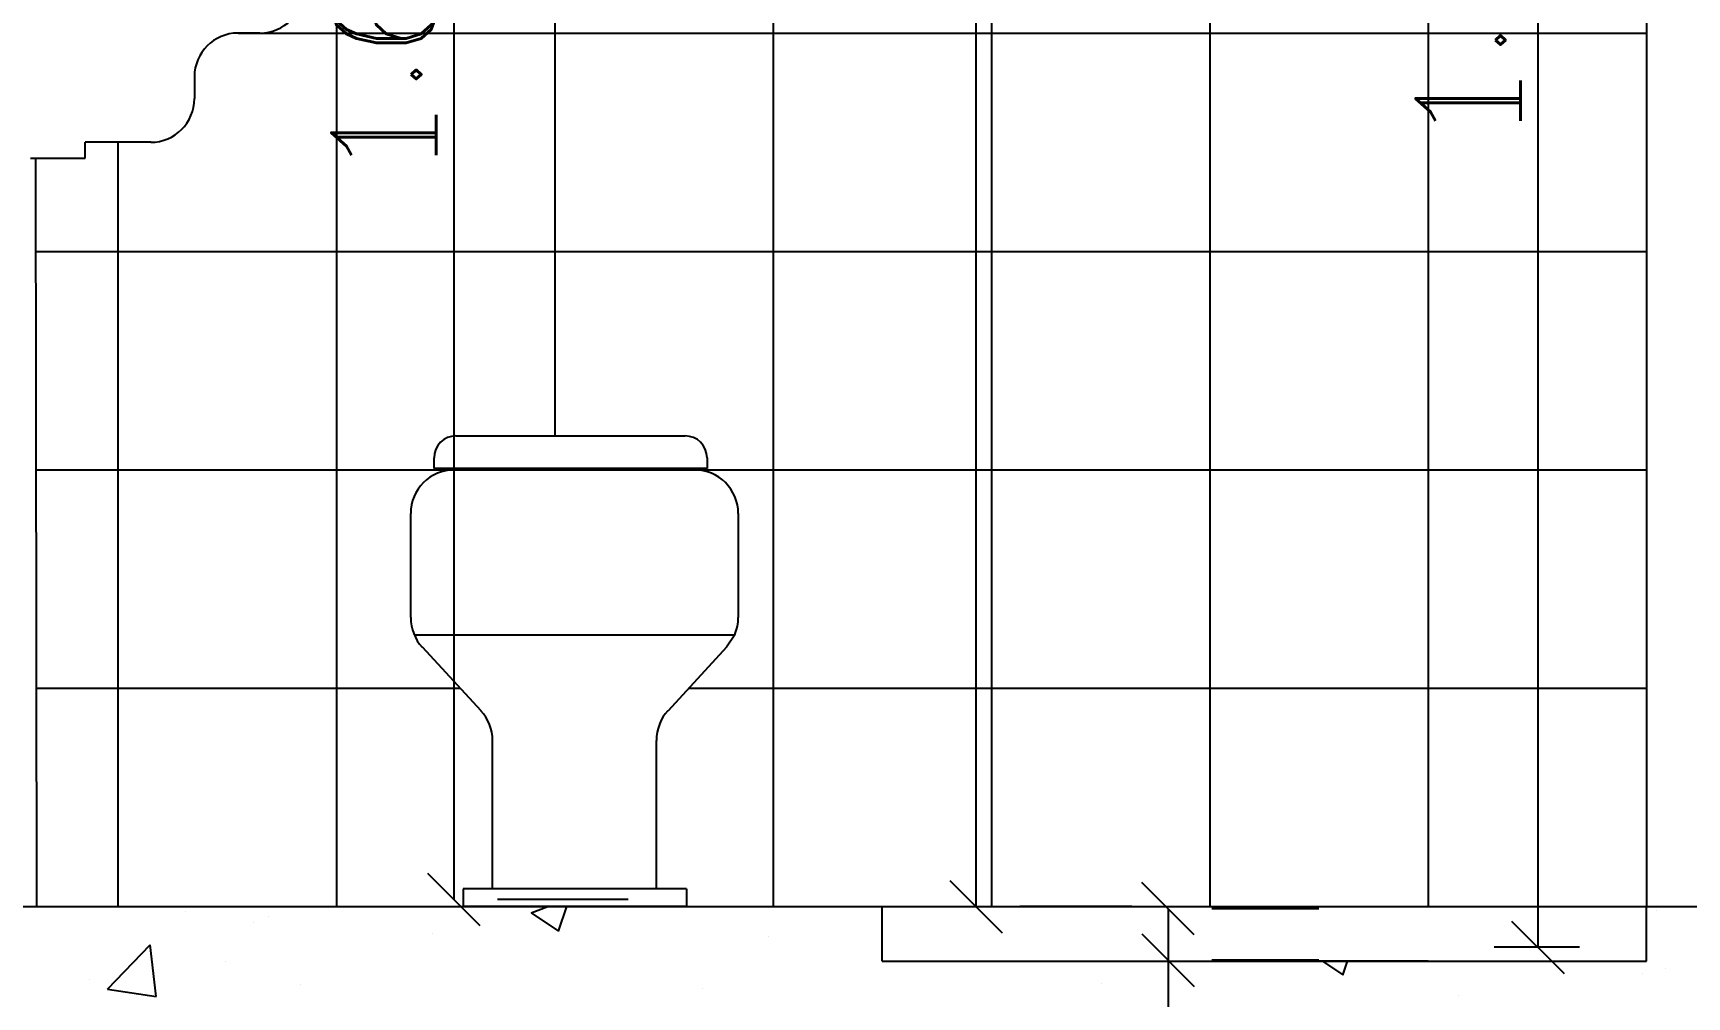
# Model space of a CAD drawing. Extents: x -43 to 70, y -5 to 23.
# Drawn here: x 30.56 to 32.075, y 11.569 to 12.452 of the extents above; entities that cross this region are included whole.
import ezdxf

# ---------------------------------------------------------------- set-up
doc = ezdxf.new("R2010")
doc.units = 0
doc.header["$LTSCALE"] = 20
doc.layers.get('0').update_dxf_attribs({"color": 5, "linetype": 'CONTINUOUS'})
doc.layers.get('DEFPOINTS').update_dxf_attribs({"linetype": 'CONTINUOUS'})
for name, color, linetype in [('AZULEJOS', 30, 'CONTINUOUS'), ('CONTRAPIS', 1, 'CONTINUOUS'), ('LOUÇA', 5, 'CONTINUOUS'), ('PAREDE', 7, 'CONTINUOUS'), ('TEXTO', 1, 'CONTINUOUS')]:
    doc.layers.add(name, color=color, linetype=linetype)
doc.styles.add('ROMANC', font='romanc')
doc.dimstyles.new('ISO-25', dxfattribs={"dimscale": 0.8, "dimtxt": 0.12, "dimasz": 0.06, "dimexe": 0.05, "dimexo": 0.5, "dimgap": 0.02, "dimtad": 1, "dimtoh": 1, "dimzin": 1, "dimtxsty": 'ROMANC', "dimblk1": 'OBLIQUE', "dimblk2": 'OBLIQUE', "dimsah": 1, "dimcen": 0.12, "dimclrd": 244, "dimclre": 244, "dimclrt": 244, "dimazin": 3, "dimtfac": 1, "dimtdec": 4, "dimtmove": 0, "dimatfit": 3, "dimtvp": 1, "dimtolj": 1, "dimtzin": 0})

# ---------------------------------------------------------------- blocks, each defined once
blk = doc.blocks.new('_OBLIQUE')
at = {"color": 0, "linetype": 'BYBLOCK'}
blk.add_line((-0.5, -0.5), (0.5, 0.5), dxfattribs=at)
blk = doc.blocks.new('*D42')
at = {"color": 244, "linetype": 'BYBLOCK'}
for p, q in [((31.5998, 11.65), (31.5998, 11.6029)), ((31.738, 11.65), (31.6398, 11.65)), ((31.5998, 11.6029), (31.5998, 11.2303)), ((31.738, 11.6029), (31.6398, 11.6029))]:
    blk.add_line(p, q, dxfattribs=at)
at = {"layer": 'DEFPOINTS', "color": 0, "linetype": 'BYBLOCK'}
for p in [(31.338, 11.65), (31.338, 11.6029), (31.5998, 11.6029)]:
    blk.add_point(p, dxfattribs=at)
at = {"color": 244, "linetype": 'BYBLOCK', "xscale": 0.048, "yscale": 0.048, "zscale": 0.048}
for p, rotation in [((31.5998, 11.65), 90), ((31.5998, 11.6029), 270)]:
    blk.add_blockref('_OBLIQUE', p, dxfattribs=dict(at, rotation=rotation))
at = {"color": 244, "linetype": 'BYBLOCK', "insert": (31.5358, 11.3926), "char_height": 0.096, "attachment_point": 5, "rotation": 90, "style": 'ROMANC'}
blk.add_mtext('\\A1;{0.03}', dxfattribs=at)
blk = doc.blocks.new('*D44')
at = {"color": 244, "linetype": 'BYBLOCK'}
for p, q in [((31.9767, 13.3586), (31.8985, 13.3586)), ((31.9385, 13.3586), (31.9385, 11.6147)), ((31.9767, 11.6147), (31.8985, 11.6147))]:
    blk.add_line(p, q, dxfattribs=at)
at = {"layer": 'DEFPOINTS', "color": 0, "linetype": 'BYBLOCK'}
for p in [(32.3767, 13.3586), (31.9385, 11.6147), (32.3767, 11.6147)]:
    blk.add_point(p, dxfattribs=at)
at = {"color": 244, "linetype": 'BYBLOCK', "xscale": 0.048, "yscale": 0.048, "zscale": 0.048}
for p, rotation in [((31.9385, 13.3586), 90), ((31.9385, 11.6147), 270)]:
    blk.add_blockref('_OBLIQUE', p, dxfattribs=dict(at, rotation=rotation))
at = {"color": 244, "linetype": 'BYBLOCK', "insert": (31.8745, 12.4867), "char_height": 0.096, "attachment_point": 5, "rotation": 90, "style": 'ROMANC'}
blk.add_mtext('\\A1;{1.75}', dxfattribs=at)
blk = doc.blocks.new('*D45')
at = {"color": 244, "linetype": 'BYBLOCK'}
for p, q in [((31.4239, 11.6519), (31.4239, 13.6893)), ((31.6462, 13.6893), (31.4639, 13.6893)), ((31.5665, 11.6519), (31.4639, 11.6519))]:
    blk.add_line(p, q, dxfattribs=at)
at = {"layer": 'DEFPOINTS', "color": 0, "linetype": 'BYBLOCK'}
for p in [(31.2462, 13.6893), (31.4239, 13.6893), (31.1665, 11.6519)]:
    blk.add_point(p, dxfattribs=at)
at = {"color": 244, "linetype": 'BYBLOCK', "xscale": 0.048, "yscale": 0.048, "zscale": 0.048}
for p, rotation in [((31.4239, 13.6893), 90), ((31.4239, 11.6519), 270)]:
    blk.add_blockref('_OBLIQUE', p, dxfattribs=dict(at, rotation=rotation))
at = {"color": 244, "linetype": 'BYBLOCK', "insert": (31.3599, 12.6706), "char_height": 0.096, "attachment_point": 5, "rotation": 90, "style": 'ROMANC'}
blk.add_mtext('\\A1;{2.05}', dxfattribs=at)
blk = doc.blocks.new('*D123')
at = {"color": 244, "linetype": 'BYBLOCK'}
for p, q in [((30.8781, 13.2519), (30.8781, 11.6585)), ((31.2396, 13.2519), (30.9181, 13.2519)), ((31.038, 11.6585), (30.9181, 11.6585))]:
    blk.add_line(p, q, dxfattribs=at)
at = {"layer": 'DEFPOINTS', "color": 0, "linetype": 'BYBLOCK'}
for p in [(30.8396, 13.2519), (30.638, 11.6585), (30.8781, 11.6585)]:
    blk.add_point(p, dxfattribs=at)
at = {"color": 244, "linetype": 'BYBLOCK', "xscale": 0.048, "yscale": 0.048, "zscale": 0.048}
for p, rotation in [((30.8781, 13.2519), 90), ((30.8781, 11.6585), 270)]:
    blk.add_blockref('_OBLIQUE', p, dxfattribs=dict(at, rotation=rotation))
at = {"color": 244, "linetype": 'BYBLOCK', "insert": (30.8141, 12.4552), "char_height": 0.096, "attachment_point": 5, "rotation": 90, "style": 'ROMANC'}
blk.add_mtext('\\A1;{1.60}', dxfattribs=at)
blk = doc.blocks.new('*X165')
at = {"color": 0, "linetype": 'CONTINUOUS'}
for p, q in [((31.0166, 11.6461), (31.0317, 11.6519)), ((31.0415, 11.6293), (31.049, 11.6519)), ((30.7, 11.6474), (30.7, 11.6474)), ((30.7621, 11.637), (30.7621, 11.637)), ((30.7755, 11.643), (30.7755, 11.643)), ((30.9669, 11.6361), (30.9669, 11.6361)), ((31.0166, 11.6461), (31.0414, 11.6293)), ((32.0476, 11.6485), (32.0476, 11.6485)), ((30.9263, 11.6269), (30.9263, 11.6269)), ((31.2338, 11.6248), (31.2338, 11.6248)), ((30.6285, 11.5764), (30.6674, 11.617)), ((30.6729, 11.5695), (30.6674, 11.617)), ((30.7369, 11.6019), (30.7369, 11.6019)), ((31.7413, 11.6019), (31.76, 11.5893)), ((31.76, 11.5892), (31.7643, 11.6019)), ((32.0345, 11.591), (32.0345, 11.591)), ((32.0554, 11.5956), (32.0554, 11.5956)), ((30.6117, 11.5854), (30.6117, 11.5854)), ((30.6285, 11.5764), (30.6729, 11.5695)), ((30.8054, 11.5802), (30.8054, 11.5802)), ((31.1735, 11.5773), (31.1735, 11.5773)), ((31.5384, 11.5813), (31.5384, 11.5813)), ((31.866, 11.5707), (31.866, 11.5707))]:
    blk.add_line(p, q, dxfattribs=at)
blk = doc.blocks.new('*X167')
at = {"color": 0, "linetype": 'CONTINUOUS'}
for p, q in [((31.0166, 11.6461), (31.0317, 11.6519)), ((31.0415, 11.6293), (31.049, 11.6519)), ((30.7, 11.6474), (30.7, 11.6474)), ((30.7621, 11.637), (30.7621, 11.637)), ((30.7755, 11.643), (30.7755, 11.643)), ((30.9669, 11.6361), (30.9669, 11.6361)), ((31.0166, 11.6461), (31.0414, 11.6293)), ((32.0476, 11.6485), (32.0476, 11.6485)), ((30.9263, 11.6269), (30.9263, 11.6269)), ((31.2338, 11.6248), (31.2338, 11.6248)), ((30.6285, 11.5764), (30.6674, 11.617)), ((30.6729, 11.5695), (30.6674, 11.617)), ((30.7369, 11.6019), (30.7369, 11.6019)), ((31.7413, 11.6019), (31.76, 11.5893)), ((31.76, 11.5892), (31.7643, 11.6019)), ((32.0345, 11.591), (32.0345, 11.591)), ((32.0554, 11.5956), (32.0554, 11.5956)), ((30.6117, 11.5854), (30.6117, 11.5854)), ((30.6285, 11.5764), (30.6729, 11.5695)), ((30.8054, 11.5802), (30.8054, 11.5802)), ((31.1735, 11.5773), (31.1735, 11.5773)), ((31.5384, 11.5813), (31.5384, 11.5813)), ((31.866, 11.5707), (31.866, 11.5707))]:
    blk.add_line(p, q, dxfattribs=at)
blk = doc.blocks.new('*X169')
at = {"color": 0, "linetype": 'CONTINUOUS'}
for p, q in [((31.0166, 11.6461), (31.0317, 11.6519)), ((31.0415, 11.6293), (31.049, 11.6519)), ((30.7, 11.6474), (30.7, 11.6474)), ((30.7621, 11.637), (30.7621, 11.637)), ((30.7755, 11.643), (30.7755, 11.643)), ((30.9669, 11.6361), (30.9669, 11.6361)), ((31.0166, 11.6461), (31.0414, 11.6293)), ((32.0476, 11.6485), (32.0476, 11.6485)), ((30.9263, 11.6269), (30.9263, 11.6269)), ((31.2338, 11.6248), (31.2338, 11.6248)), ((30.6285, 11.5764), (30.6674, 11.617)), ((30.6729, 11.5695), (30.6674, 11.617)), ((30.7369, 11.6019), (30.7369, 11.6019)), ((31.7413, 11.6019), (31.76, 11.5893)), ((31.76, 11.5892), (31.7643, 11.6019)), ((32.0345, 11.591), (32.0345, 11.591)), ((32.0554, 11.5956), (32.0554, 11.5956)), ((30.6117, 11.5854), (30.6117, 11.5854)), ((30.6285, 11.5764), (30.6729, 11.5695)), ((30.8054, 11.5802), (30.8054, 11.5802)), ((31.1735, 11.5773), (31.1735, 11.5773)), ((31.5384, 11.5813), (31.5384, 11.5813)), ((31.866, 11.5707), (31.866, 11.5707))]:
    blk.add_line(p, q, dxfattribs=at)
blk = doc.blocks.new('*X171')
at = {"color": 0, "linetype": 'CONTINUOUS'}
for p, q in [((31.0166, 11.6461), (31.0317, 11.6519)), ((31.0415, 11.6293), (31.049, 11.6519)), ((30.7, 11.6474), (30.7, 11.6474)), ((30.7621, 11.637), (30.7621, 11.637)), ((30.7755, 11.643), (30.7755, 11.643)), ((30.9669, 11.6361), (30.9669, 11.6361)), ((31.0166, 11.6461), (31.0414, 11.6293)), ((32.0476, 11.6485), (32.0476, 11.6485)), ((30.9263, 11.6269), (30.9263, 11.6269)), ((31.2338, 11.6248), (31.2338, 11.6248)), ((30.6285, 11.5764), (30.6674, 11.617)), ((30.6729, 11.5695), (30.6674, 11.617)), ((30.7369, 11.6019), (30.7369, 11.6019)), ((31.7413, 11.6019), (31.76, 11.5893)), ((31.76, 11.5892), (31.7643, 11.6019)), ((32.0345, 11.591), (32.0345, 11.591)), ((32.0554, 11.5956), (32.0554, 11.5956)), ((30.6117, 11.5854), (30.6117, 11.5854)), ((30.6285, 11.5764), (30.6729, 11.5695)), ((30.8054, 11.5802), (30.8054, 11.5802)), ((31.1735, 11.5773), (31.1735, 11.5773)), ((31.5384, 11.5813), (31.5384, 11.5813)), ((31.866, 11.5707), (31.866, 11.5707))]:
    blk.add_line(p, q, dxfattribs=at)
blk = doc.blocks.new('*X173')
at = {"color": 0, "linetype": 'CONTINUOUS'}
for p, q in [((31.0166, 11.6461), (31.0317, 11.6519)), ((31.0415, 11.6293), (31.049, 11.6519)), ((30.7, 11.6474), (30.7, 11.6474)), ((30.7621, 11.637), (30.7621, 11.637)), ((30.7755, 11.643), (30.7755, 11.643)), ((30.9669, 11.6361), (30.9669, 11.6361)), ((31.0166, 11.6461), (31.0414, 11.6293)), ((32.0476, 11.6485), (32.0476, 11.6485)), ((30.9263, 11.6269), (30.9263, 11.6269)), ((31.2338, 11.6248), (31.2338, 11.6248)), ((30.6285, 11.5764), (30.6674, 11.617)), ((30.6729, 11.5695), (30.6674, 11.617)), ((30.7369, 11.6019), (30.7369, 11.6019)), ((31.7413, 11.6019), (31.76, 11.5893)), ((31.76, 11.5892), (31.7643, 11.6019)), ((32.0345, 11.591), (32.0345, 11.591)), ((32.0554, 11.5956), (32.0554, 11.5956)), ((30.6117, 11.5854), (30.6117, 11.5854)), ((30.6285, 11.5764), (30.6729, 11.5695)), ((30.8054, 11.5802), (30.8054, 11.5802)), ((31.1735, 11.5773), (31.1735, 11.5773)), ((31.5384, 11.5813), (31.5384, 11.5813)), ((31.866, 11.5707), (31.866, 11.5707))]:
    blk.add_line(p, q, dxfattribs=at)
blk = doc.blocks.new('*X175')
at = {"color": 0, "linetype": 'CONTINUOUS'}
for p, q in [((31.0166, 11.6461), (31.0317, 11.6519)), ((31.0415, 11.6293), (31.049, 11.6519)), ((30.7, 11.6474), (30.7, 11.6474)), ((30.7621, 11.637), (30.7621, 11.637)), ((30.7755, 11.643), (30.7755, 11.643)), ((30.9669, 11.6361), (30.9669, 11.6361)), ((31.0166, 11.6461), (31.0414, 11.6293)), ((32.0476, 11.6485), (32.0476, 11.6485)), ((30.9263, 11.6269), (30.9263, 11.6269)), ((31.2338, 11.6248), (31.2338, 11.6248)), ((30.6285, 11.5764), (30.6674, 11.617)), ((30.6729, 11.5695), (30.6674, 11.617)), ((30.7369, 11.6019), (30.7369, 11.6019)), ((31.7413, 11.6019), (31.76, 11.5893)), ((31.76, 11.5892), (31.7643, 11.6019)), ((32.0345, 11.591), (32.0345, 11.591)), ((32.0554, 11.5956), (32.0554, 11.5956)), ((30.6117, 11.5854), (30.6117, 11.5854)), ((30.6285, 11.5764), (30.6729, 11.5695)), ((30.8054, 11.5802), (30.8054, 11.5802)), ((31.1735, 11.5773), (31.1735, 11.5773)), ((31.5384, 11.5813), (31.5384, 11.5813)), ((31.866, 11.5707), (31.866, 11.5707))]:
    blk.add_line(p, q, dxfattribs=at)
blk = doc.blocks.new('*X177')
at = {"color": 0, "linetype": 'CONTINUOUS'}
for p, q in [((31.0166, 11.6461), (31.0317, 11.6519)), ((31.0415, 11.6293), (31.049, 11.6519)), ((30.7, 11.6474), (30.7, 11.6474)), ((30.7621, 11.637), (30.7621, 11.637)), ((30.7755, 11.643), (30.7755, 11.643)), ((30.9669, 11.6361), (30.9669, 11.6361)), ((31.0166, 11.6461), (31.0414, 11.6293)), ((32.0476, 11.6485), (32.0476, 11.6485)), ((30.9263, 11.6269), (30.9263, 11.6269)), ((31.2338, 11.6248), (31.2338, 11.6248)), ((30.6285, 11.5764), (30.6674, 11.617)), ((30.6729, 11.5695), (30.6674, 11.617)), ((30.7369, 11.6019), (30.7369, 11.6019)), ((31.7413, 11.6019), (31.76, 11.5893)), ((31.76, 11.5892), (31.7643, 11.6019)), ((32.0345, 11.591), (32.0345, 11.591)), ((32.0554, 11.5956), (32.0554, 11.5956)), ((30.6117, 11.5854), (30.6117, 11.5854)), ((30.6285, 11.5764), (30.6729, 11.5695)), ((30.8054, 11.5802), (30.8054, 11.5802)), ((31.1735, 11.5773), (31.1735, 11.5773)), ((31.5384, 11.5813), (31.5384, 11.5813)), ((31.866, 11.5707), (31.866, 11.5707))]:
    blk.add_line(p, q, dxfattribs=at)
blk = doc.blocks.new('*X179')
at = {"color": 0, "linetype": 'CONTINUOUS'}
for p, q in [((31.0166, 11.6461), (31.0317, 11.6519)), ((31.0415, 11.6293), (31.049, 11.6519)), ((30.7, 11.6474), (30.7, 11.6474)), ((30.7621, 11.637), (30.7621, 11.637)), ((30.7755, 11.643), (30.7755, 11.643)), ((30.9669, 11.6361), (30.9669, 11.6361)), ((31.0166, 11.6461), (31.0414, 11.6293)), ((32.0476, 11.6485), (32.0476, 11.6485)), ((30.9263, 11.6269), (30.9263, 11.6269)), ((31.2338, 11.6248), (31.2338, 11.6248)), ((30.6285, 11.5764), (30.6674, 11.617)), ((30.6729, 11.5695), (30.6674, 11.617)), ((30.7369, 11.6019), (30.7369, 11.6019)), ((31.7413, 11.6019), (31.76, 11.5893)), ((31.76, 11.5892), (31.7643, 11.6019)), ((32.0345, 11.591), (32.0345, 11.591)), ((32.0554, 11.5956), (32.0554, 11.5956)), ((30.6117, 11.5854), (30.6117, 11.5854)), ((30.6285, 11.5764), (30.6729, 11.5695)), ((30.8054, 11.5802), (30.8054, 11.5802)), ((31.1735, 11.5773), (31.1735, 11.5773)), ((31.5384, 11.5813), (31.5384, 11.5813)), ((31.866, 11.5707), (31.866, 11.5707))]:
    blk.add_line(p, q, dxfattribs=at)
blk = doc.blocks.new('*X181')
at = {"color": 0, "linetype": 'CONTINUOUS'}
for p, q in [((31.0166, 11.6461), (31.0317, 11.6519)), ((31.0415, 11.6293), (31.049, 11.6519)), ((30.7, 11.6474), (30.7, 11.6474)), ((30.7621, 11.637), (30.7621, 11.637)), ((30.7755, 11.643), (30.7755, 11.643)), ((30.9669, 11.6361), (30.9669, 11.6361)), ((31.0166, 11.6461), (31.0414, 11.6293)), ((32.0476, 11.6485), (32.0476, 11.6485)), ((30.9263, 11.6269), (30.9263, 11.6269)), ((31.2338, 11.6248), (31.2338, 11.6248)), ((30.6285, 11.5764), (30.6674, 11.617)), ((30.6729, 11.5695), (30.6674, 11.617)), ((30.7369, 11.6019), (30.7369, 11.6019)), ((31.7413, 11.6019), (31.76, 11.5893)), ((31.76, 11.5892), (31.7643, 11.6019)), ((32.0345, 11.591), (32.0345, 11.591)), ((32.0554, 11.5956), (32.0554, 11.5956)), ((30.6117, 11.5854), (30.6117, 11.5854)), ((30.6285, 11.5764), (30.6729, 11.5695)), ((30.8054, 11.5802), (30.8054, 11.5802)), ((31.1735, 11.5773), (31.1735, 11.5773)), ((31.5384, 11.5813), (31.5384, 11.5813)), ((31.866, 11.5707), (31.866, 11.5707))]:
    blk.add_line(p, q, dxfattribs=at)
blk = doc.blocks.new('*X183')
at = {"color": 0, "linetype": 'CONTINUOUS'}
for p, q in [((31.0166, 11.6461), (31.0317, 11.6519)), ((31.0415, 11.6293), (31.049, 11.6519)), ((30.7, 11.6474), (30.7, 11.6474)), ((30.7621, 11.637), (30.7621, 11.637)), ((30.7755, 11.643), (30.7755, 11.643)), ((30.9669, 11.6361), (30.9669, 11.6361)), ((31.0166, 11.6461), (31.0414, 11.6293)), ((32.0476, 11.6485), (32.0476, 11.6485)), ((30.9263, 11.6269), (30.9263, 11.6269)), ((31.2338, 11.6248), (31.2338, 11.6248)), ((30.6285, 11.5764), (30.6674, 11.617)), ((30.6729, 11.5695), (30.6674, 11.617)), ((30.7369, 11.6019), (30.7369, 11.6019)), ((31.7413, 11.6019), (31.76, 11.5893)), ((31.76, 11.5892), (31.7643, 11.6019)), ((32.0345, 11.591), (32.0345, 11.591)), ((32.0554, 11.5956), (32.0554, 11.5956)), ((30.6117, 11.5854), (30.6117, 11.5854)), ((30.6285, 11.5764), (30.6729, 11.5695)), ((30.8054, 11.5802), (30.8054, 11.5802)), ((31.1735, 11.5773), (31.1735, 11.5773)), ((31.5384, 11.5813), (31.5384, 11.5813)), ((31.866, 11.5707), (31.866, 11.5707))]:
    blk.add_line(p, q, dxfattribs=at)
blk = doc.blocks.new('*X185')
at = {"color": 0, "linetype": 'CONTINUOUS'}
for p, q in [((31.0166, 11.6461), (31.0317, 11.6519)), ((31.0415, 11.6293), (31.049, 11.6519)), ((30.7, 11.6474), (30.7, 11.6474)), ((30.7621, 11.637), (30.7621, 11.637)), ((30.7755, 11.643), (30.7755, 11.643)), ((30.9669, 11.6361), (30.9669, 11.6361)), ((31.0166, 11.6461), (31.0414, 11.6293)), ((32.0476, 11.6485), (32.0476, 11.6485)), ((30.9263, 11.6269), (30.9263, 11.6269)), ((31.2338, 11.6248), (31.2338, 11.6248)), ((30.6285, 11.5764), (30.6674, 11.617)), ((30.6729, 11.5695), (30.6674, 11.617)), ((30.7369, 11.6019), (30.7369, 11.6019)), ((31.7413, 11.6019), (31.76, 11.5893)), ((31.76, 11.5892), (31.7643, 11.6019)), ((32.0345, 11.591), (32.0345, 11.591)), ((32.0554, 11.5956), (32.0554, 11.5956)), ((30.6117, 11.5854), (30.6117, 11.5854)), ((30.6285, 11.5764), (30.6729, 11.5695)), ((30.8054, 11.5802), (30.8054, 11.5802)), ((31.1735, 11.5773), (31.1735, 11.5773)), ((31.5384, 11.5813), (31.5384, 11.5813)), ((31.866, 11.5707), (31.866, 11.5707))]:
    blk.add_line(p, q, dxfattribs=at)
blk = doc.blocks.new('*X187')
at = {"color": 0, "linetype": 'CONTINUOUS'}
for p, q in [((31.0166, 11.6461), (31.0317, 11.6519)), ((31.0415, 11.6293), (31.049, 11.6519)), ((30.7, 11.6474), (30.7, 11.6474)), ((30.7621, 11.637), (30.7621, 11.637)), ((30.7755, 11.643), (30.7755, 11.643)), ((30.9669, 11.6361), (30.9669, 11.6361)), ((31.0166, 11.6461), (31.0414, 11.6293)), ((32.0476, 11.6485), (32.0476, 11.6485)), ((30.9263, 11.6269), (30.9263, 11.6269)), ((31.2338, 11.6248), (31.2338, 11.6248)), ((30.6285, 11.5764), (30.6674, 11.617)), ((30.6729, 11.5695), (30.6674, 11.617)), ((30.7369, 11.6019), (30.7369, 11.6019)), ((31.7413, 11.6019), (31.76, 11.5893)), ((31.76, 11.5892), (31.7643, 11.6019)), ((32.0345, 11.591), (32.0345, 11.591)), ((32.0554, 11.5956), (32.0554, 11.5956)), ((30.6117, 11.5854), (30.6117, 11.5854)), ((30.6285, 11.5764), (30.6729, 11.5695)), ((30.8054, 11.5802), (30.8054, 11.5802)), ((31.1735, 11.5773), (31.1735, 11.5773)), ((31.5384, 11.5813), (31.5384, 11.5813)), ((31.866, 11.5707), (31.866, 11.5707))]:
    blk.add_line(p, q, dxfattribs=at)
blk = doc.blocks.new('*X189')
at = {"color": 0, "linetype": 'CONTINUOUS'}
for p, q in [((31.0166, 11.6461), (31.0317, 11.6519)), ((31.0415, 11.6293), (31.049, 11.6519)), ((30.7, 11.6474), (30.7, 11.6474)), ((30.7621, 11.637), (30.7621, 11.637)), ((30.7755, 11.643), (30.7755, 11.643)), ((30.9669, 11.6361), (30.9669, 11.6361)), ((31.0166, 11.6461), (31.0414, 11.6293)), ((32.0476, 11.6485), (32.0476, 11.6485)), ((30.9263, 11.6269), (30.9263, 11.6269)), ((31.2338, 11.6248), (31.2338, 11.6248)), ((30.6285, 11.5764), (30.6674, 11.617)), ((30.6729, 11.5695), (30.6674, 11.617)), ((30.7369, 11.6019), (30.7369, 11.6019)), ((31.7413, 11.6019), (31.76, 11.5893)), ((31.76, 11.5892), (31.7643, 11.6019)), ((32.0345, 11.591), (32.0345, 11.591)), ((32.0554, 11.5956), (32.0554, 11.5956)), ((30.6117, 11.5854), (30.6117, 11.5854)), ((30.6285, 11.5764), (30.6729, 11.5695)), ((30.8054, 11.5802), (30.8054, 11.5802)), ((31.1735, 11.5773), (31.1735, 11.5773)), ((31.5384, 11.5813), (31.5384, 11.5813)), ((31.866, 11.5707), (31.866, 11.5707))]:
    blk.add_line(p, q, dxfattribs=at)
blk = doc.blocks.new('*X191')
at = {"color": 0, "linetype": 'CONTINUOUS'}
for p, q in [((31.0166, 11.6461), (31.0317, 11.6519)), ((31.0415, 11.6293), (31.049, 11.6519)), ((30.7, 11.6474), (30.7, 11.6474)), ((30.7621, 11.637), (30.7621, 11.637)), ((30.7755, 11.643), (30.7755, 11.643)), ((30.9669, 11.6361), (30.9669, 11.6361)), ((31.0166, 11.6461), (31.0414, 11.6293)), ((32.0476, 11.6485), (32.0476, 11.6485)), ((30.9263, 11.6269), (30.9263, 11.6269)), ((31.2338, 11.6248), (31.2338, 11.6248)), ((30.6285, 11.5764), (30.6674, 11.617)), ((30.6729, 11.5695), (30.6674, 11.617)), ((30.7369, 11.6019), (30.7369, 11.6019)), ((31.7413, 11.6019), (31.76, 11.5893)), ((31.76, 11.5892), (31.7643, 11.6019)), ((32.0345, 11.591), (32.0345, 11.591)), ((32.0554, 11.5956), (32.0554, 11.5956)), ((30.6117, 11.5854), (30.6117, 11.5854)), ((30.6285, 11.5764), (30.6729, 11.5695)), ((30.8054, 11.5802), (30.8054, 11.5802)), ((31.1735, 11.5773), (31.1735, 11.5773)), ((31.5384, 11.5813), (31.5384, 11.5813)), ((31.866, 11.5707), (31.866, 11.5707))]:
    blk.add_line(p, q, dxfattribs=at)
blk = doc.blocks.new('*X193')
at = {"color": 0, "linetype": 'CONTINUOUS'}
for p, q in [((31.0166, 11.6461), (31.0317, 11.6519)), ((31.0415, 11.6293), (31.049, 11.6519)), ((30.7, 11.6474), (30.7, 11.6474)), ((30.7621, 11.637), (30.7621, 11.637)), ((30.7755, 11.643), (30.7755, 11.643)), ((30.9669, 11.6361), (30.9669, 11.6361)), ((31.0166, 11.6461), (31.0414, 11.6293)), ((32.0476, 11.6485), (32.0476, 11.6485)), ((30.9263, 11.6269), (30.9263, 11.6269)), ((31.2338, 11.6248), (31.2338, 11.6248)), ((30.6285, 11.5764), (30.6674, 11.617)), ((30.6729, 11.5695), (30.6674, 11.617)), ((30.7369, 11.6019), (30.7369, 11.6019)), ((31.7413, 11.6019), (31.76, 11.5893)), ((31.76, 11.5892), (31.7643, 11.6019)), ((32.0345, 11.591), (32.0345, 11.591)), ((32.0554, 11.5956), (32.0554, 11.5956)), ((30.6117, 11.5854), (30.6117, 11.5854)), ((30.6285, 11.5764), (30.6729, 11.5695)), ((30.8054, 11.5802), (30.8054, 11.5802)), ((31.1735, 11.5773), (31.1735, 11.5773)), ((31.5384, 11.5813), (31.5384, 11.5813)), ((31.866, 11.5707), (31.866, 11.5707))]:
    blk.add_line(p, q, dxfattribs=at)
blk = doc.blocks.new('*X195')
at = {"color": 0, "linetype": 'CONTINUOUS'}
for p, q in [((31.0166, 11.6461), (31.0317, 11.6519)), ((31.0415, 11.6293), (31.049, 11.6519)), ((30.7, 11.6474), (30.7, 11.6474)), ((30.7621, 11.637), (30.7621, 11.637)), ((30.7755, 11.643), (30.7755, 11.643)), ((30.9669, 11.6361), (30.9669, 11.6361)), ((31.0166, 11.6461), (31.0414, 11.6293)), ((32.0476, 11.6485), (32.0476, 11.6485)), ((30.9263, 11.6269), (30.9263, 11.6269)), ((31.2338, 11.6248), (31.2338, 11.6248)), ((30.6285, 11.5764), (30.6674, 11.617)), ((30.6729, 11.5695), (30.6674, 11.617)), ((30.7369, 11.6019), (30.7369, 11.6019)), ((31.7413, 11.6019), (31.76, 11.5893)), ((31.76, 11.5892), (31.7643, 11.6019)), ((32.0345, 11.591), (32.0345, 11.591)), ((32.0554, 11.5956), (32.0554, 11.5956)), ((30.6117, 11.5854), (30.6117, 11.5854)), ((30.6285, 11.5764), (30.6729, 11.5695)), ((30.8054, 11.5802), (30.8054, 11.5802)), ((31.1735, 11.5773), (31.1735, 11.5773)), ((31.5384, 11.5813), (31.5384, 11.5813)), ((31.866, 11.5707), (31.866, 11.5707))]:
    blk.add_line(p, q, dxfattribs=at)
blk = doc.blocks.new('*X197')
at = {"color": 0, "linetype": 'CONTINUOUS'}
for p, q in [((31.0166, 11.6461), (31.0317, 11.6519)), ((31.0415, 11.6293), (31.049, 11.6519)), ((30.7, 11.6474), (30.7, 11.6474)), ((30.7621, 11.637), (30.7621, 11.637)), ((30.7755, 11.643), (30.7755, 11.643)), ((30.9669, 11.6361), (30.9669, 11.6361)), ((31.0166, 11.6461), (31.0414, 11.6293)), ((32.0476, 11.6485), (32.0476, 11.6485)), ((30.9263, 11.6269), (30.9263, 11.6269)), ((31.2338, 11.6248), (31.2338, 11.6248)), ((30.6285, 11.5764), (30.6674, 11.617)), ((30.6729, 11.5695), (30.6674, 11.617)), ((30.7369, 11.6019), (30.7369, 11.6019)), ((31.7413, 11.6019), (31.76, 11.5893)), ((31.76, 11.5892), (31.7643, 11.6019)), ((32.0345, 11.591), (32.0345, 11.591)), ((32.0554, 11.5956), (32.0554, 11.5956)), ((30.6117, 11.5854), (30.6117, 11.5854)), ((30.6285, 11.5764), (30.6729, 11.5695)), ((30.8054, 11.5802), (30.8054, 11.5802)), ((31.1735, 11.5773), (31.1735, 11.5773)), ((31.5384, 11.5813), (31.5384, 11.5813)), ((31.866, 11.5707), (31.866, 11.5707))]:
    blk.add_line(p, q, dxfattribs=at)
blk = doc.blocks.new('*X199')
at = {"color": 0, "linetype": 'CONTINUOUS'}
for p, q in [((31.0166, 11.6461), (31.0317, 11.6519)), ((31.0415, 11.6293), (31.049, 11.6519)), ((30.7, 11.6474), (30.7, 11.6474)), ((30.7621, 11.637), (30.7621, 11.637)), ((30.7755, 11.643), (30.7755, 11.643)), ((30.9669, 11.6361), (30.9669, 11.6361)), ((31.0166, 11.6461), (31.0414, 11.6293)), ((32.0476, 11.6485), (32.0476, 11.6485)), ((30.9263, 11.6269), (30.9263, 11.6269)), ((31.2338, 11.6248), (31.2338, 11.6248)), ((30.6285, 11.5764), (30.6674, 11.617)), ((30.6729, 11.5695), (30.6674, 11.617)), ((30.7369, 11.6019), (30.7369, 11.6019)), ((31.7413, 11.6019), (31.76, 11.5893)), ((31.76, 11.5892), (31.7643, 11.6019)), ((32.0345, 11.591), (32.0345, 11.591)), ((32.0554, 11.5956), (32.0554, 11.5956)), ((30.6117, 11.5854), (30.6117, 11.5854)), ((30.6285, 11.5764), (30.6729, 11.5695)), ((30.8054, 11.5802), (30.8054, 11.5802)), ((31.1735, 11.5773), (31.1735, 11.5773)), ((31.5384, 11.5813), (31.5384, 11.5813)), ((31.866, 11.5707), (31.866, 11.5707))]:
    blk.add_line(p, q, dxfattribs=at)
blk = doc.blocks.new('*X201')
at = {"color": 0, "linetype": 'CONTINUOUS'}
for p, q in [((31.0166, 11.6461), (31.0317, 11.6519)), ((31.0415, 11.6293), (31.049, 11.6519)), ((30.7, 11.6474), (30.7, 11.6474)), ((30.7621, 11.637), (30.7621, 11.637)), ((30.7755, 11.643), (30.7755, 11.643)), ((30.9669, 11.6361), (30.9669, 11.6361)), ((31.0166, 11.6461), (31.0414, 11.6293)), ((32.0476, 11.6485), (32.0476, 11.6485)), ((30.9263, 11.6269), (30.9263, 11.6269)), ((31.2338, 11.6248), (31.2338, 11.6248)), ((30.6285, 11.5764), (30.6674, 11.617)), ((30.6729, 11.5695), (30.6674, 11.617)), ((30.7369, 11.6019), (30.7369, 11.6019)), ((31.7413, 11.6019), (31.76, 11.5893)), ((31.76, 11.5892), (31.7643, 11.6019)), ((32.0345, 11.591), (32.0345, 11.591)), ((32.0554, 11.5956), (32.0554, 11.5956)), ((30.6117, 11.5854), (30.6117, 11.5854)), ((30.6285, 11.5764), (30.6729, 11.5695)), ((30.8054, 11.5802), (30.8054, 11.5802)), ((31.1735, 11.5773), (31.1735, 11.5773)), ((31.5384, 11.5813), (31.5384, 11.5813)), ((31.866, 11.5707), (31.866, 11.5707))]:
    blk.add_line(p, q, dxfattribs=at)
blk = doc.blocks.new('*X203')
at = {"color": 0, "linetype": 'CONTINUOUS'}
for p, q in [((31.0166, 11.6461), (31.0317, 11.6519)), ((31.0415, 11.6293), (31.049, 11.6519)), ((30.7, 11.6474), (30.7, 11.6474)), ((30.7621, 11.637), (30.7621, 11.637)), ((30.7755, 11.643), (30.7755, 11.643)), ((30.9669, 11.6361), (30.9669, 11.6361)), ((31.0166, 11.6461), (31.0414, 11.6293)), ((32.0476, 11.6485), (32.0476, 11.6485)), ((30.9263, 11.6269), (30.9263, 11.6269)), ((31.2338, 11.6248), (31.2338, 11.6248)), ((30.6285, 11.5764), (30.6674, 11.617)), ((30.6729, 11.5695), (30.6674, 11.617)), ((30.7369, 11.6019), (30.7369, 11.6019)), ((31.7413, 11.6019), (31.76, 11.5893)), ((31.76, 11.5892), (31.7643, 11.6019)), ((32.0345, 11.591), (32.0345, 11.591)), ((32.0554, 11.5956), (32.0554, 11.5956)), ((30.6117, 11.5854), (30.6117, 11.5854)), ((30.6285, 11.5764), (30.6729, 11.5695)), ((30.8054, 11.5802), (30.8054, 11.5802)), ((31.1735, 11.5773), (31.1735, 11.5773)), ((31.5384, 11.5813), (31.5384, 11.5813)), ((31.866, 11.5707), (31.866, 11.5707))]:
    blk.add_line(p, q, dxfattribs=at)
blk = doc.blocks.new('*X205')
at = {"color": 0, "linetype": 'CONTINUOUS'}
for p, q in [((31.0166, 11.6461), (31.0317, 11.6519)), ((31.0415, 11.6293), (31.049, 11.6519)), ((30.7, 11.6474), (30.7, 11.6474)), ((30.7621, 11.637), (30.7621, 11.637)), ((30.7755, 11.643), (30.7755, 11.643)), ((30.9669, 11.6361), (30.9669, 11.6361)), ((31.0166, 11.6461), (31.0414, 11.6293)), ((32.0476, 11.6485), (32.0476, 11.6485)), ((30.9263, 11.6269), (30.9263, 11.6269)), ((31.2338, 11.6248), (31.2338, 11.6248)), ((30.6285, 11.5764), (30.6674, 11.617)), ((30.6729, 11.5695), (30.6674, 11.617)), ((30.7369, 11.6019), (30.7369, 11.6019)), ((31.7413, 11.6019), (31.76, 11.5893)), ((31.76, 11.5892), (31.7643, 11.6019)), ((32.0345, 11.591), (32.0345, 11.591)), ((32.0554, 11.5956), (32.0554, 11.5956)), ((30.6117, 11.5854), (30.6117, 11.5854)), ((30.6285, 11.5764), (30.6729, 11.5695)), ((30.8054, 11.5802), (30.8054, 11.5802)), ((31.1735, 11.5773), (31.1735, 11.5773)), ((31.5384, 11.5813), (31.5384, 11.5813)), ((31.866, 11.5707), (31.866, 11.5707))]:
    blk.add_line(p, q, dxfattribs=at)
blk = doc.blocks.new('*X207')
at = {"color": 0, "linetype": 'CONTINUOUS'}
for p, q in [((31.0166, 11.6461), (31.0317, 11.6519)), ((31.0415, 11.6293), (31.049, 11.6519)), ((30.7, 11.6474), (30.7, 11.6474)), ((30.7621, 11.637), (30.7621, 11.637)), ((30.7755, 11.643), (30.7755, 11.643)), ((30.9669, 11.6361), (30.9669, 11.6361)), ((31.0166, 11.6461), (31.0414, 11.6293)), ((32.0476, 11.6485), (32.0476, 11.6485)), ((30.9263, 11.6269), (30.9263, 11.6269)), ((31.2338, 11.6248), (31.2338, 11.6248)), ((30.6285, 11.5764), (30.6674, 11.617)), ((30.6729, 11.5695), (30.6674, 11.617)), ((30.7369, 11.6019), (30.7369, 11.6019)), ((31.7413, 11.6019), (31.76, 11.5893)), ((31.76, 11.5892), (31.7643, 11.6019)), ((32.0345, 11.591), (32.0345, 11.591)), ((32.0554, 11.5956), (32.0554, 11.5956)), ((30.6117, 11.5854), (30.6117, 11.5854)), ((30.6285, 11.5764), (30.6729, 11.5695)), ((30.8054, 11.5802), (30.8054, 11.5802)), ((31.1735, 11.5773), (31.1735, 11.5773)), ((31.5384, 11.5813), (31.5384, 11.5813)), ((31.866, 11.5707), (31.866, 11.5707))]:
    blk.add_line(p, q, dxfattribs=at)
blk = doc.blocks.new('*X209')
at = {"color": 0, "linetype": 'CONTINUOUS'}
for p, q in [((31.0166, 11.6461), (31.0317, 11.6519)), ((31.0415, 11.6293), (31.049, 11.6519)), ((30.7, 11.6474), (30.7, 11.6474)), ((30.7621, 11.637), (30.7621, 11.637)), ((30.7755, 11.643), (30.7755, 11.643)), ((30.9669, 11.6361), (30.9669, 11.6361)), ((31.0166, 11.6461), (31.0414, 11.6293)), ((32.0476, 11.6485), (32.0476, 11.6485)), ((30.9263, 11.6269), (30.9263, 11.6269)), ((31.2338, 11.6248), (31.2338, 11.6248)), ((30.6285, 11.5764), (30.6674, 11.617)), ((30.6729, 11.5695), (30.6674, 11.617)), ((30.7369, 11.6019), (30.7369, 11.6019)), ((31.7413, 11.6019), (31.76, 11.5893)), ((31.76, 11.5892), (31.7643, 11.6019)), ((32.0345, 11.591), (32.0345, 11.591)), ((32.0554, 11.5956), (32.0554, 11.5956)), ((30.6117, 11.5854), (30.6117, 11.5854)), ((30.6285, 11.5764), (30.6729, 11.5695)), ((30.8054, 11.5802), (30.8054, 11.5802)), ((31.1735, 11.5773), (31.1735, 11.5773)), ((31.5384, 11.5813), (31.5384, 11.5813)), ((31.866, 11.5707), (31.866, 11.5707))]:
    blk.add_line(p, q, dxfattribs=at)
blk = doc.blocks.new('*X211')
at = {"color": 0, "linetype": 'CONTINUOUS'}
for p, q in [((31.0166, 11.6461), (31.0317, 11.6519)), ((31.0415, 11.6293), (31.049, 11.6519)), ((30.7, 11.6474), (30.7, 11.6474)), ((30.7621, 11.637), (30.7621, 11.637)), ((30.7755, 11.643), (30.7755, 11.643)), ((30.9669, 11.6361), (30.9669, 11.6361)), ((31.0166, 11.6461), (31.0414, 11.6293)), ((32.0476, 11.6485), (32.0476, 11.6485)), ((30.9263, 11.6269), (30.9263, 11.6269)), ((31.2338, 11.6248), (31.2338, 11.6248)), ((30.6285, 11.5764), (30.6674, 11.617)), ((30.6729, 11.5695), (30.6674, 11.617)), ((30.7369, 11.6019), (30.7369, 11.6019)), ((31.7413, 11.6019), (31.76, 11.5893)), ((31.76, 11.5892), (31.7643, 11.6019)), ((32.0345, 11.591), (32.0345, 11.591)), ((32.0554, 11.5956), (32.0554, 11.5956)), ((30.6117, 11.5854), (30.6117, 11.5854)), ((30.6285, 11.5764), (30.6729, 11.5695)), ((30.8054, 11.5802), (30.8054, 11.5802)), ((31.1735, 11.5773), (31.1735, 11.5773)), ((31.5384, 11.5813), (31.5384, 11.5813)), ((31.866, 11.5707), (31.866, 11.5707))]:
    blk.add_line(p, q, dxfattribs=at)
blk = doc.blocks.new('*X213')
at = {"color": 0, "linetype": 'CONTINUOUS'}
for p, q in [((31.0166, 11.6461), (31.0317, 11.6519)), ((31.0415, 11.6293), (31.049, 11.6519)), ((30.7, 11.6474), (30.7, 11.6474)), ((30.7621, 11.637), (30.7621, 11.637)), ((30.7755, 11.643), (30.7755, 11.643)), ((30.9669, 11.6361), (30.9669, 11.6361)), ((31.0166, 11.6461), (31.0414, 11.6293)), ((32.0476, 11.6485), (32.0476, 11.6485)), ((30.9263, 11.6269), (30.9263, 11.6269)), ((31.2338, 11.6248), (31.2338, 11.6248)), ((30.6285, 11.5764), (30.6674, 11.617)), ((30.6729, 11.5695), (30.6674, 11.617)), ((30.7369, 11.6019), (30.7369, 11.6019)), ((31.7413, 11.6019), (31.76, 11.5893)), ((31.76, 11.5892), (31.7643, 11.6019)), ((32.0345, 11.591), (32.0345, 11.591)), ((32.0554, 11.5956), (32.0554, 11.5956)), ((30.6117, 11.5854), (30.6117, 11.5854)), ((30.6285, 11.5764), (30.6729, 11.5695)), ((30.8054, 11.5802), (30.8054, 11.5802)), ((31.1735, 11.5773), (31.1735, 11.5773)), ((31.5384, 11.5813), (31.5384, 11.5813)), ((31.866, 11.5707), (31.866, 11.5707))]:
    blk.add_line(p, q, dxfattribs=at)
blk = doc.blocks.new('*X215')
at = {"color": 0, "linetype": 'CONTINUOUS'}
for p, q in [((31.0166, 11.6461), (31.0317, 11.6519)), ((31.0415, 11.6293), (31.049, 11.6519)), ((30.7, 11.6474), (30.7, 11.6474)), ((30.7621, 11.637), (30.7621, 11.637)), ((30.7755, 11.643), (30.7755, 11.643)), ((30.9669, 11.6361), (30.9669, 11.6361)), ((31.0166, 11.6461), (31.0414, 11.6293)), ((32.0476, 11.6485), (32.0476, 11.6485)), ((30.9263, 11.6269), (30.9263, 11.6269)), ((31.2338, 11.6248), (31.2338, 11.6248)), ((30.6285, 11.5764), (30.6674, 11.617)), ((30.6729, 11.5695), (30.6674, 11.617)), ((30.7369, 11.6019), (30.7369, 11.6019)), ((31.7413, 11.6019), (31.76, 11.5893)), ((31.76, 11.5892), (31.7643, 11.6019)), ((32.0345, 11.591), (32.0345, 11.591)), ((32.0554, 11.5956), (32.0554, 11.5956)), ((30.6117, 11.5854), (30.6117, 11.5854)), ((30.6285, 11.5764), (30.6729, 11.5695)), ((30.8054, 11.5802), (30.8054, 11.5802)), ((31.1735, 11.5773), (31.1735, 11.5773)), ((31.5384, 11.5813), (31.5384, 11.5813)), ((31.866, 11.5707), (31.866, 11.5707))]:
    blk.add_line(p, q, dxfattribs=at)
blk = doc.blocks.new('*X217')
at = {"color": 0, "linetype": 'CONTINUOUS'}
for p, q in [((31.0166, 11.6461), (31.0317, 11.6519)), ((31.0415, 11.6293), (31.049, 11.6519)), ((30.7, 11.6474), (30.7, 11.6474)), ((30.7621, 11.637), (30.7621, 11.637)), ((30.7755, 11.643), (30.7755, 11.643)), ((30.9669, 11.6361), (30.9669, 11.6361)), ((31.0166, 11.6461), (31.0414, 11.6293)), ((32.0476, 11.6485), (32.0476, 11.6485)), ((30.9263, 11.6269), (30.9263, 11.6269)), ((31.2338, 11.6248), (31.2338, 11.6248)), ((30.6285, 11.5764), (30.6674, 11.617)), ((30.6729, 11.5695), (30.6674, 11.617)), ((30.7369, 11.6019), (30.7369, 11.6019)), ((31.7413, 11.6019), (31.76, 11.5893)), ((31.76, 11.5892), (31.7643, 11.6019)), ((32.0345, 11.591), (32.0345, 11.591)), ((32.0554, 11.5956), (32.0554, 11.5956)), ((30.6117, 11.5854), (30.6117, 11.5854)), ((30.6285, 11.5764), (30.6729, 11.5695)), ((30.8054, 11.5802), (30.8054, 11.5802)), ((31.1735, 11.5773), (31.1735, 11.5773)), ((31.5384, 11.5813), (31.5384, 11.5813)), ((31.866, 11.5707), (31.866, 11.5707))]:
    blk.add_line(p, q, dxfattribs=at)
blk = doc.blocks.new('*X219')
at = {"color": 0, "linetype": 'CONTINUOUS'}
for p, q in [((31.0166, 11.6461), (31.0317, 11.6519)), ((31.0415, 11.6293), (31.049, 11.6519)), ((30.7, 11.6474), (30.7, 11.6474)), ((30.7621, 11.637), (30.7621, 11.637)), ((30.7755, 11.643), (30.7755, 11.643)), ((30.9669, 11.6361), (30.9669, 11.6361)), ((31.0166, 11.6461), (31.0414, 11.6293)), ((32.0476, 11.6485), (32.0476, 11.6485)), ((30.9263, 11.6269), (30.9263, 11.6269)), ((31.2338, 11.6248), (31.2338, 11.6248)), ((30.6285, 11.5764), (30.6674, 11.617)), ((30.6729, 11.5695), (30.6674, 11.617)), ((30.7369, 11.6019), (30.7369, 11.6019)), ((31.7413, 11.6019), (31.76, 11.5893)), ((31.76, 11.5892), (31.7643, 11.6019)), ((32.0345, 11.591), (32.0345, 11.591)), ((32.0554, 11.5956), (32.0554, 11.5956)), ((30.6117, 11.5854), (30.6117, 11.5854)), ((30.6285, 11.5764), (30.6729, 11.5695)), ((30.8054, 11.5802), (30.8054, 11.5802)), ((31.1735, 11.5773), (31.1735, 11.5773)), ((31.5384, 11.5813), (31.5384, 11.5813)), ((31.866, 11.5707), (31.866, 11.5707))]:
    blk.add_line(p, q, dxfattribs=at)

msp = doc.modelspace()

# ---------------------------------------------------------------- linework, layer by layer
at = {"color": 244, "linetype": 'BYBLOCK'}
msp.add_line((31.838, 11.6019), (31.7312, 11.6019), dxfattribs=at)
at = {"layer": 'AZULEJOS'}
for p, q in [((30.748, 12.4519), (32.038, 12.4519)), ((30.5626, 12.2519), (32.038, 12.2519)), ((30.5629, 12.0519), (32.038, 12.0519)), ((30.948, 12.053), (30.948, 12.0519)), ((31.098, 12.053), (31.098, 12.0519)), ((30.5631, 11.8519), (30.9514, 11.8519)), ((31.1608, 11.8519), (32.038, 11.8519)), ((30.198, 11.6519), (32.038, 11.6519))]:
    msp.add_line(p, q, dxfattribs=at)
at = {"layer": 'CONTRAPIS'}
for p, q in [((26.168, 11.6519), (31.338, 11.6519)), ((32.038, 11.6519), (32.168, 11.6519)), ((31.338, 11.6019), (32.038, 11.6019))]:
    msp.add_line(p, q, dxfattribs=at)
at = {"layer": 'CONTRAPIS', "linetype": 'CONTINUOUS'}
for p, q in [((31.338, 11.6019), (31.338, 11.6519)), ((32.038, 11.6019), (32.038, 11.6519))]:
    msp.add_line(p, q, dxfattribs=at)
at = {"layer": 'DEFPOINTS', "color": 0, "linetype": 'BYBLOCK'}
msp.add_point((32.038, 11.6019), dxfattribs=at)
at = {"layer": 'LOUÇA'}
for p, q in [((30.768, 12.4519), (30.748, 12.4519)), ((30.708, 12.4119), (30.708, 12.3919)), ((30.668, 12.3519), (30.608, 12.3519)), ((30.608, 12.3374), (30.608, 12.3519)), ((30.558, 12.3374), (30.608, 12.3374)), ((30.9475, 12.083), (31.1575, 12.083)), ((30.9275, 12.053), (30.9275, 12.063)), ((31.1775, 12.063), (31.1775, 12.053)), ((31.1775, 12.053), (30.9275, 12.053)), ((30.9461, 12.0519), (31.1661, 12.0519)), ((30.9061, 11.9166), (30.9061, 12.0119)), ((31.2061, 12.0119), (31.2061, 11.9166)), ((30.9093, 11.9009), (31.2029, 11.9009)), ((31.2029, 11.9009), (31.1955, 11.8894)), ((30.9705, 11.8313), (30.9168, 11.8894)), ((31.1955, 11.8894), (31.1418, 11.8313)), ((30.9811, 11.6682), (30.9811, 11.8041)), ((31.1311, 11.6682), (31.1311, 11.8041)), ((31.1586, 11.6519), (30.9542, 11.6519))]:
    msp.add_line(p, q, dxfattribs=at)
at = {"layer": 'LOUÇA', "color": 30}
for p, q in [((31.1586, 11.6682), (30.9542, 11.6682)), ((30.9542, 11.6682), (30.9542, 11.6519)), ((31.1586, 11.6682), (31.0961, 11.6682)), ((31.1586, 11.6682), (31.1586, 11.6519))]:
    msp.add_line(p, q, dxfattribs=at)
at = {"layer": 'LOUÇA'}
for centre, radius, start, end in [((30.768, 12.4919), 0.04, 270, 0), ((30.748, 12.4119), 0.04, 90, 180), ((30.668, 12.3919), 0.04, 270, 0), ((30.9475, 12.063), 0.02, 90, 180), ((31.1575, 12.063), 0.02, 0, 90), ((30.9461, 12.0119), 0.04, 90, 180), ((31.1661, 12.0119), 0.04, 0, 90), ((30.9461, 11.9166), 0.04, 180, 222.7501), ((31.1661, 11.9166), 0.04, 336.9588, 0), ((30.9558, 11.8177), 0.02, 42.7501, 42.7501), ((30.9411, 11.8041), 0.04, 0, 42.7501), ((31.1711, 11.8041), 0.04, 137.2499, 180)]:
    msp.add_arc(centre, radius, start, end, dxfattribs=at)
at = {"layer": 'PAREDE'}
for p, q in [((32.038, 13.3019), (32.038, 11.6519)), ((32.038, 11.6519), (32.168, 11.6519))]:
    msp.add_line(p, q, dxfattribs=at)
at = {"layer": 'PAREDE', "color": 30}
for p, q in [((30.838, 13.2519), (30.838, 11.6519)), ((31.038, 13.2519), (31.038, 12.083)), ((31.238, 13.2519), (31.238, 11.6519)), ((31.438, 13.2519), (31.438, 11.6519)), ((31.638, 13.2519), (31.638, 11.6519)), ((31.838, 13.2519), (31.838, 11.6519)), ((30.638, 12.3519), (30.638, 11.6519)), ((31.038, 12.053), (31.038, 12.0519))]:
    msp.add_line(p, q, dxfattribs=at)
at = {"layer": 'TEXTO', "color": 1, "linetype": 'CONTINUOUS'}
msp.add_line((30.5625, 12.3374), (30.5634, 11.6519), dxfattribs=at)

# ---------------------------------------------------------------- block references
at = {"layer": 'TEXTO', "color": 30, "linetype": 'CONTINUOUS'}
for name in ['*X165', '*X167', '*X169', '*X171', '*X173', '*X175', '*X177', '*X179', '*X181', '*X183', '*X185', '*X187', '*X189', '*X191', '*X193', '*X195', '*X197', '*X199', '*X201', '*X203', '*X205', '*X207', '*X209', '*X211', '*X213', '*X215', '*X217', '*X219']:
    msp.add_blockref(name, (0, 0), dxfattribs=at)

# ---------------------------------------------------------------- dimensions: what is measured, and where the dimension line sits
for base, p1, p2, text, picture, middle in [((31.4239, 13.6893), (31.1665, 11.6519), (31.2462, 13.6893), '{2.05}', '*D45', (31.3599, 12.6706)), ((31.9385, 11.6147), (32.3767, 13.3586), (32.3767, 11.6147), '{1.75}', '*D44', (31.8745, 12.4867)), ((31.5998, 11.6029), (31.338, 11.65), (31.338, 11.6029), '{0.03}', '*D42', (31.5358, 11.3926))]:
    dim = msp.add_linear_dim(base=base, p1=p1, p2=p2, angle=90, text=text, dimstyle='ISO-25', override={"dimexe": 0.05, "dimtoh": 0, "dimtxsty": 'ROMANC', "dimblk1": 'OBLIQUE', "dimblk2": 'OBLIQUE', "dimsah": 1}, dxfattribs=at)
    dim.commit()
    dim.dimension.update_dxf_attribs({"geometry": picture, "text_midpoint": middle})
dim = msp.add_linear_dim(base=(30.9455, 11.6585), p1=(30.907, 13.2519), p2=(30.7054, 11.6585), angle=90, text='{1.60}', dimstyle='ISO-25', dxfattribs=at)
dim.commit()
dim.dimension.update_dxf_attribs({"geometry": '*D123', "text_midpoint": (30.8815, 12.4552), "insert": (0.0674, 0)})

doc.saveas('drawing.dxf')
